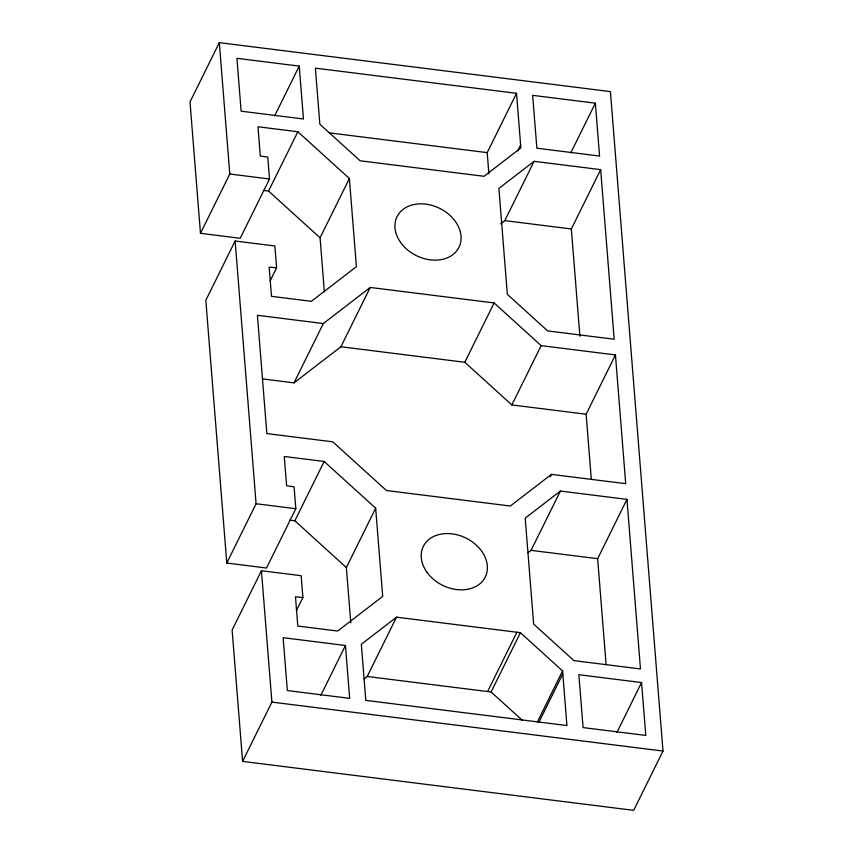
<?xml version="1.0" encoding="UTF-8"?>
<svg xmlns="http://www.w3.org/2000/svg" width="853" height="853" viewBox="0 0 853 853"><rect width="100%" height="100%" fill="white"/><g stroke="black" fill="none" stroke-linecap="round" stroke-linejoin="round"><path stroke-width="1.28" d="M219.317 42.65L190.006 101.955L200.476 233.327L240.205 238.296L269.516 178.991L267.778 157.165L260.314 156.014L257.979 126.766L297.857 131.757L349.378 178.501L356.405 266.669L311.377 301.322L271.499 296.332L269.175 267.096L276.607 267.81L274.858 245.984L235.129 241.004L205.818 300.309L226.781 563.044L266.509 568.013L295.82 508.708L294.072 486.882L286.608 485.73L284.273 456.483L324.151 461.473L375.672 508.217L382.709 596.386L337.671 631.049L297.804 626.059L295.469 596.812L302.9 597.526L301.162 575.7L261.434 570.732L232.123 630.036L242.593 761.398L633.683 810.35L662.994 751.045L610.407 91.602L219.317 42.65L229.788 174.012L200.476 233.327M274.613 115.933L299.232 66.118L236.921 58.313L241.132 111.189L303.455 118.983L299.232 66.118M263.396 190.422L268.546 191.061L297.857 131.757M270.156 280.85L276.607 267.81M324.364 291.758L320.067 237.806L349.378 178.501M262.383 378.892L294.018 382.858L323.33 323.554L370.234 287.45L494.122 302.954L541.165 345.636L615.439 354.923L625.707 483.672L551.433 474.385L510.318 506.021L386.43 490.518L332.766 441.833L266.85 433.58L257.414 315.301L323.33 323.554M226.781 563.044L256.092 503.739L235.129 241.004M294.018 382.858L340.923 346.755L370.234 287.45M289.689 520.138L294.839 520.788L324.151 461.473M488.886 173.82L487.202 152.623L516.513 93.318L315.375 68.144L319.854 124.25L360.137 160.791L484.024 176.304L520.863 147.942L516.513 93.318M517.696 150.917L520.629 144.989M296.449 610.577L302.9 597.526M500.647 223.817L504.795 220.628L534.106 161.324L600.661 169.651L614.181 339.227L547.626 330.9L507.343 294.349L498.898 188.417L534.106 161.324M242.593 761.398L271.904 702.094L261.434 570.732M350.775 622.797L346.361 567.533L375.672 508.217M340.923 346.755L464.81 362.269L494.122 302.954M570.732 152.996L595.351 103.181L532.645 95.333L536.868 148.198L599.574 156.046L595.351 103.181M320.824 695.312L345.444 645.497L283.121 637.692L287.344 690.557L349.666 698.362L345.444 645.497M579.901 336.274L571.35 228.967L600.661 169.651M364.114 678.871L367.216 676.482L396.528 617.167L520.426 632.681L562.575 670.916L566.936 725.551L365.798 700.377L361.331 644.271L396.528 617.167M464.81 362.269L511.853 404.94L541.165 345.636M550.26 476.752L551.433 474.385M591.31 479.269L586.128 414.238L615.439 354.923M527.986 552.744L531.088 550.356L560.4 491.051L626.955 499.378L640.475 668.944L573.92 660.617L533.647 624.076L525.192 518.144L560.4 491.051M487.596 691.548L516.907 632.233M367.216 676.482L491.115 691.986L520.426 632.681M606.099 664.668L597.644 558.683L626.955 499.378M537.369 721.926L562.575 670.916M538.776 722.512L562.809 673.881M616.943 732.375L641.563 682.56L578.856 674.702L583.079 727.577L645.785 735.425L641.563 682.56M329.45 132.876L487.202 152.623M229.788 174.012L269.516 178.991M504.795 220.628L571.35 228.967M511.853 404.94L586.128 414.238M256.092 503.739L295.82 508.708M531.088 550.356L597.644 558.683M271.904 702.094L662.994 751.045M268.546 191.061L320.067 237.806M491.115 691.986L522.484 720.444M294.839 520.788L346.361 567.533M426.809 572.043A34.546 26.347 26.3 0 0 484.014 579.208A34.546 26.347 26.3 0 0 452.079 533.861A34.546 26.347 26.3 0 0 426.809 572.043M400.515 242.327A34.546 26.347 26.3 0 0 457.72 249.492A34.546 26.347 26.3 0 0 425.786 204.144A34.546 26.347 26.3 0 0 400.515 242.327"/></g></svg>
